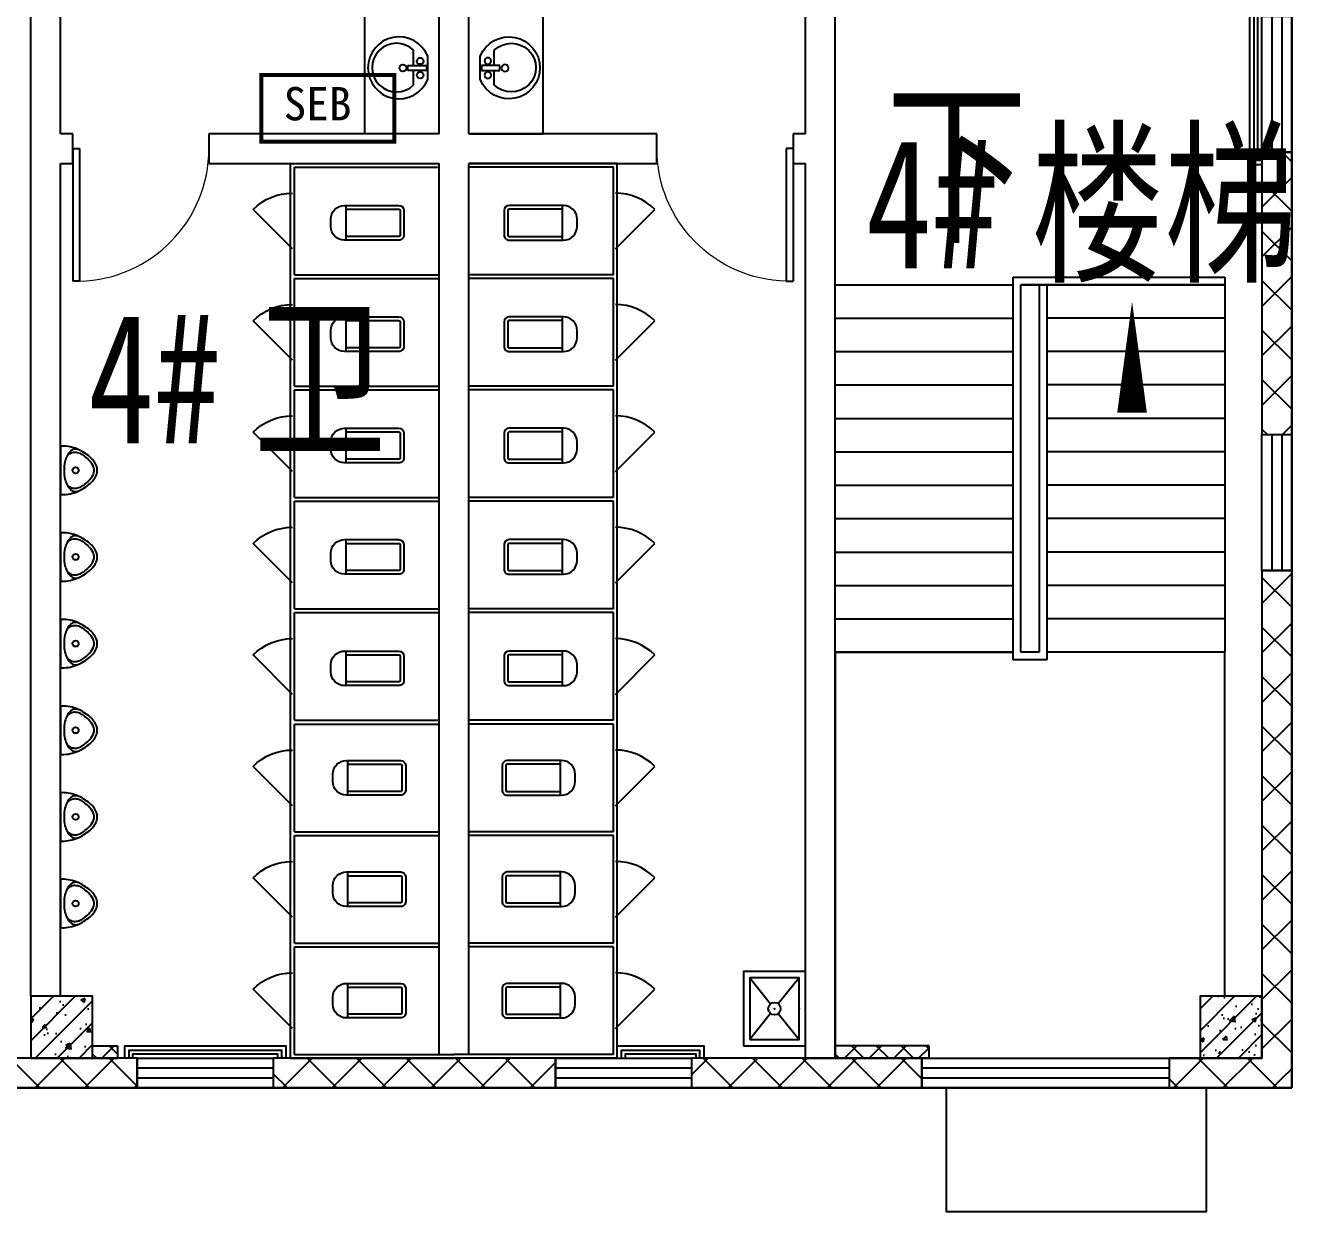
# Model space of a CAD drawing. Header units: millimetres. Extents: x -633009578 to 5705885, y -633235091 to 2571734.
# Drawn here: x 4184775 to 4195009, y 1854760 to 1864345 of the extents above; entities that cross this region are included whole.
import ezdxf

# ---------------------------------------------------------------- set-up
doc = ezdxf.new("R2010")
doc.units = ezdxf.units.MM
doc.header["$LTSCALE"] = 1000
doc.header["$MEASUREMENT"] = 0
doc.layers.get('0').update_dxf_attribs({"color": 9})
for name, color, linetype in [('A-COLUM(柱)', 255, 'Continuous'), ('A-DOOR(门）', 4, 'Continuous'), ('A-F-AREA(计算)', 5, 'Continuous'), ('A-FLOR(看线)', 8, 'Continuous'), ('A-HATH(填充)', 8, 'Continuous'), ('A-LM-RAIL(栏杆)', 167, 'Continuous'), ('A-LVTY(厨卫)', 8, 'Continuous'), ('A-STAR(楼梯)', 51, 'Continuous'), ('A-TEXT(房间)', 243, 'Continuous'), ('A-WALL(墙)', 255, 'Continuous'), ('A-WINDOW（窗）', 4, 'Continuous'), ('DIM_SYMB', 3, 'Continuous'), ('PUB_TEXT', 7, 'Continuous'), ('WALL', 9, 'Continuous'), ('设备-箱柜', 3, 'Continuous')]:
    doc.layers.add(name, color=color, linetype=linetype)
doc.styles.add('_TCH', font='simhei.ttf', dxfattribs={"width": 0.75, "bigfont": 'hztxt.shx'})
doc.styles.add('_TCH_DIM', font='simhei.ttf', dxfattribs={"width": 0.8, "bigfont": 'hztxt.shx'})
doc.styles.add('ELEC-DIM', font='simhei.ttf')
doc.styles.add('IDQSTYLE', font='simhei.ttf', dxfattribs={"width": 0.707, "bigfont": 'hztxt.shx'})
pattern_1 = [(45, (1628570.737756166, 677977.5160347573), (-100.0001016555733, 100.0001016555733), []), (135, (1628570.737756166, 677977.5160347573), (-100.0001016555733, -100.0001016555733), [])]
pattern_2 = [(45, (1628670.737756166, 677977.5160347573), (-200.0002033111466, 200.0002033111467), []), (135, (1628670.737756166, 677977.5160347573), (-200.0002033111467, -200.0002033111466), [])]

# ---------------------------------------------------------------- blocks, each defined once
blk = doc.blocks.new('HC001524')
at = {"color": 0, "linetype": 'Continuous', "const_width": 0.3}
blk.add_lwpolyline([(5, 2.5), (-5, 2.5), (-5, -2.5), (5, -2.5)], close=True, dxfattribs=at)
at = {"color": 0, "style": 'IDQSTYLE', "width": 0.7}
for tag, p in [('AF', (-1.5, -1.25)), ('PSFHATT', (7, -2.5))]:
    blk.add_attdef(tag, p, '', height=2.5, dxfattribs=at)
blk = doc.blocks.new('_LV6')
for p, q in [((99.78343880523971, -300), (-99.78343880523971, -300)), ((-139.7834388052397, -340), (-139.7834388052361, -779.6564289797607)), ((-109.7834388052433, -340), (-109.7834388052397, -769.6564289797607)), ((99.78343880524335, -330), (-99.78343880524335, -330)), ((109.7834388052433, -769.6564289797607), (109.7834388052433, -340)), ((139.7834388052433, -779.6564289797607), (139.7834388052397, -340)), ((139.7834388052433, -769.6564289797607), (-139.7834388052397, -769.6564289797607)), ((-29.78343880523607, -889.6564289797607), (29.78343880524335, -889.6564289797607))]:
    blk.add_line(p, q)
for centre, radius, start, end in [((-99.78343880523971, -340), 40, 90, 180.0000000000002), ((99.78343880523971, -340), 40, 2.398081733190338e-13, 90), ((-99.78343880524335, -340), 10, 90, 180.0000000000002), ((99.78343880524335, -340), 10, 0, 90), ((-29.78343880523607, -779.6564289797607), 110, 180, 270), ((29.78343880524335, -779.6564289797607), 110, 270, 0)]:
    blk.add_arc(centre, radius, start, end)
blk = doc.blocks.new('$plan$00000387')
for points in [[(-195.1053413768082, -0.0007896247711869364), (195.1053413768082, 0.0007896247707321891, -0.056281), (192.2349483853259, -62.07158893748328, -0.051243), (175.2703486377404, -125.5748806645047, -0.047086), (143.6831082538288, -189.724628874892, -0.038643), (109.2489721777902, -237.0609902997553, -0.050944), (77.11679163034205, -267.7759659795192, -0.073316), (36.52038586093977, -290.7338367186967, -0.092337), (0.001018339326947171, -297.5362265440604, -0.092337), (-36.51803354920821, -290.7341323159712, -0.073316), (-77.11462417741222, -267.776590178973, -0.050944), (-109.2474259731857, -237.0618745823472, -0.038643), (-143.6819452275654, -189.7257908973352, -0.047086), (-175.269704824098, -125.5762993672297, -0.051243), (-192.2348186147988, -62.07314493917374, -0.056281)], [(0.0004063761161887669, -146.3291454144546, 0.999985), (0.0002089799604618747, -97.55313528460101, 0.999985)]]:
    blk.add_lwpolyline(points, format="xyb", close=True)
for points in [[(-169.3906686580854, -140.1226315288268, -0.078162), (-170.9980199055512, -114.6377667698976, -0.158684), (-159.1263041735847, -87.15485956814655, -0.087457), (-117.404978437914, -53.84085994681891, -0.073385), (-70.49119853318143, -36.56470876068397, -0.051629), (0.0003042701246158686, -29.26612660759247), (0.0003042701246158686, -29.26612660759247, -0.051629), (70.49149449189827, -36.56413818386, -0.073385), (117.4050415866323, -53.83990962471171, -0.087457), (159.1270096202247, -87.15357250312127, -0.158684), (170.9989478331345, -114.6363836417117, -0.078162), (169.3918028553499, -140.1212604160505)], [(117.0630501052547, -53.65384373908455, -0.099174), (138.5356947175851, -84.86577428893679, -0.110283), (144.8304822659725, -118.461657304113, -0.092873), (136.0170142026468, -157.9354627454745, -0.05733), (119.0399966660161, -187.626263302564, -0.037877), (85.37168024390257, -226.8225566132141, -0.072182), (35.33205354717484, -264.1794573646985, -0.124936), (0.001291311165005027, -273.1480356215775), (0.001291311165005027, -273.1480356215775, -0.124936), (-35.32991617790412, -264.1797433356796, -0.072182), (-85.36984427394054, -226.8232476352587, -0.037877), (-119.0384779452529, -187.6272268447183, -0.05733), (-136.0157358103124, -157.9365637070459, -0.092873), (-144.8298950764129, -118.4628296054302, -0.110283), (-138.5353804395845, -84.8668946738876, -0.099174), (-117.0629874684723, -53.65479130090807)]]:
    blk.add_lwpolyline(points, format="xyb")
blk = doc.blocks.new('$lvtry$00000191')
at = {"color": 0}
for p, q in [((-250, -50, 1e-08), (-39.04344047215272, -218.7652476222793, 1e-08)), ((39.04344047215272, -218.7652476222793, 1e-08), (250, -50, 1e-08)), ((-250, -450, 1e-08), (-39.04344047215272, -281.2347523777207, 1e-08)), ((39.04344047215272, -281.2347523777244, 1e-08), (250, -450, 1e-08))]:
    blk.add_line(p, q, dxfattribs=at)
at = {"color": 0, "elevation": 1e-08}
for points in [[(300, -500), (300, 0), (-300, 0), (-300, -500)], [(250, -450), (250, -50), (-250, -50), (-250, -450)]]:
    blk.add_lwpolyline(points, close=True, dxfattribs=at)
at = {"color": 0}
blk.add_circle((0, -250, 1e-08), 50, dxfattribs=at)
for p in [(0, -50, 1e-08), (0, -250, 1e-08)]:
    blk.add_point(p, dxfattribs=at)
blk = doc.blocks.new('$plan$00001628')
for p, q in [((-20.3236661099927, -1.818989403545856e-12), (20.3236661099927, 0)), ((20.3236661099927, 0), (20.3236661099927, -150.0481350782702)), ((-20.3236661099927, -150.0481350782702), (-20.3236661099927, -1.818989403545856e-12)), ((-23.39245275389476, -103.9428290335418), (-143.6423603250569, -103.9428290335418)), ((20.3236661099927, -150.0481350782702), (-20.3236661099927, -150.0481350782702)), ((136.0209855338053, -103.9428290335418), (23.52693074955823, -103.9428290335418))]:
    blk.add_line(p, q)
blk.add_lwpolyline([(-96.62842091566199, 9.318928566552131, 5.110403953654916), (92.21216199610717, 9.318928566550312)], format="xyb", close=True)
for centre, radius in [((-57.16031093435413, -51.98476159802703), 26.67481176936781), ((57.16031093435413, -51.98476159802703), 26.67481176936781), ((0, -190.1098522697775), 27.77136210564822)]:
    blk.add_circle(centre, radius)
blk.add_arc((-3.810687395625791, -242.5466148261803), 196.885515440561, 135.2526700260475, 44.74732997395247)
blk = doc.blocks.new('$DorLib2D$00000114')
at = {"color": 0}
blk.add_line((0.4999999999999964, 3.552713678800501e-15), (-0.2071067811864751, 0.7071067811864857), dxfattribs=at)
blk.add_arc((0.5000000000013856, -1.154631945610163e-12), 1.000000000001696, 135, 180, dxfattribs=at)
blk = doc.blocks.new('$DorLib2D$00000001')
for p, q in [((0.45, 0.9750000000000001), (0.5000000000000002, 0.9750000000000001)), ((0.45, 0), (0.45, 0.9750000000000001)), ((0.5, 0), (0.5, 0.9750000000000001)), ((0.5, 0), (0.45, 0))]:
    blk.add_line(p, q)
at = {"lineweight": 13}
blk.add_arc((0.475, 0), 0.975, 91.4692835813538, 180, dxfattribs=at)
blk = doc.blocks.new('$TCHSYS$WIN2D')
for p, q in [((-0.5, 0.5), (0.5, 0.5)), ((-0.5, 0.5), (-0.4999999999999999, -0.5)), ((0.5, 0.5), (0.4999999999999998, -0.5)), ((0.5, 0.1666666666666666), (-0.5, 0.1666666666666666)), ((0.5, -0.1666666666666667), (-0.5, -0.1666666666666667)), ((-0.4999999999999999, -0.5), (0.5, -0.5))]:
    blk.add_line(p, q)
blk = doc.blocks.new('_FZH')
h = blk.add_hatch()
h.set_pattern_fill('钢筋混凝土', color=256, scale=0.1, style=0)
h.set_pattern_definition([(45, (0, 0), (-0.1767766952966369, 0.1767766952966369), []), (50, (0, 0), (0.7172601826007535, -0.06275213498259512), [0.07500000000000001, -0.8250000000000001]), (355, (0, 0), (-0.138751333613, 0.7521921337000119), [0.06, -0.66]), (100.4514, (0.05977168000000001, -0.00522934), (0.5785093817140216, 0.6894395420609536), [0.06374019, -0.701142112]), (46.1842, (0, 0.2), (1.067241048625645, -0.1655190143290181), [0.1125, -1.2375]), (96.6356, (0.088936745, 0.186206693), (0.9346627055487033, 0.9741178709004418), [0.095610288, -1.051713]), (351.1842, (0, 0.2), (0.9346619451336272, 0.9741186009253247), [0.09000000000000001, -0.9900000000000001]), (21, (0.1, 0.15), (0.5969070521184617, -0.4026188906653388), [0.07500000000000001, -0.8250000000000001]), (326, (0.1, 0.15), (0.2433153319215824, 0.7251500450468529), [0.06, -0.66]), (71.4514, (0.149742233, 0.116448394), (0.84022262858149, 0.3225304967099524), [0.06374019, -0.701142112]), (37.50000000000001, (0, 0), (0.01215985531729062, 0.3328938538313115), [0, -0.652, 0, -0.67, 0, -0.6625000000000001]), (7.499999999999999, (0, 0), (0.2630695374421486, 0.3944117118823603), [0, -0.382, 0, -0.637, 0, -0.2525]), (-32.5, (-0.223, 0), (0.533822436172409, -0.02255487173437976), [0, -0.25, 0, -0.78, 0, -1.035]), (-42.5, (-0.323, 0), (0.5831861693423862, 0.1001049823323177), [0, -0.325, 0, -0.518, 0, -0.735])])
h.paths.add_polyline_path([(-0.5, -0.5), (0.5, -0.5), (0.5, 0.5), (-0.5, 0.5)])
blk.add_lwpolyline([(-0.5, -0.5), (0.5, -0.5), (0.5, 0.5), (-0.5, 0.5)], close=True)

msp = doc.modelspace()

# ---------------------------------------------------------------- hatches: boundary and pattern name
at = {"layer": 'A-HATH(填充)'}
h = msp.add_hatch(dxfattribs=at)
h.set_pattern_fill('多孔材料', color=256, scale=100, style=0)
h.set_pattern_definition(pattern_2)
h.paths.add_polyline_path([(4194769.25659188, 1863319.596925159), (4194769.25659188, 1861039.596923633), (4195009.256591881, 1861039.596923633), (4195009.256591881, 1863319.596925158)])
h = msp.add_hatch(dxfattribs=at)
h.set_pattern_fill('多孔材料', color=256, scale=100, style=0)
h.set_pattern_definition(pattern_2)
h.paths.add_polyline_path([(4195009.256591875, 1855759.596922423), (4195009.256591881, 1859939.596923633), (4194769.25659188, 1859939.596923633), (4194769.256591875, 1855999.596922422)])
h = msp.add_hatch(dxfattribs=at)
h.set_pattern_fill('多孔材料', color=256, scale=50, style=0)
h.set_pattern_definition(pattern_1)
h.paths.add_polyline_path([(4185319.256591891, 1855999.596922424), (4185519.256591844, 1855999.596922424), (4185519.256591844, 1856099.596922424), (4185319.256591891, 1856099.596922424)])
h = msp.add_hatch(dxfattribs=at)
h.set_pattern_fill('多孔材料', color=256, scale=50, style=0)
h.set_pattern_definition(pattern_1)
h.paths.add_polyline_path([(4192079.256591846, 1856099.596922402), (4191319.256591765, 1856099.596922402), (4191319.256591765, 1855999.596922402), (4192079.256591846, 1855999.596922402)])
h = msp.add_hatch(dxfattribs=at)
h.set_pattern_fill('多孔材料', color=256, scale=100, style=0)
h.set_pattern_definition(pattern_2)
h.paths.add_polyline_path([(4183399.256592632, 1855759.596922424), (4185679.256591615, 1855759.596922424), (4185679.256591615, 1855999.596922422), (4183399.256592632, 1855999.596922422)])
h = msp.add_hatch(dxfattribs=at)
h.set_pattern_fill('多孔材料', color=256, scale=100, style=0)
h.set_pattern_definition(pattern_2)
h.paths.add_polyline_path([(4186779.256592124, 1855759.596922424), (4189059.256591615, 1855759.596922424), (4189059.256591615, 1855999.596922422), (4186779.256592124, 1855999.596922422)])
h = msp.add_hatch(dxfattribs=at)
h.set_pattern_fill('多孔材料', color=256, scale=100, style=0)
h.set_pattern_definition(pattern_2)
h.paths.add_polyline_path([(4190159.256591106, 1855759.596922424), (4192019.256592124, 1855759.596922424), (4192019.256592124, 1855999.596922422), (4190159.256591107, 1855999.596922422)])
h = msp.add_hatch(dxfattribs=at)
h.set_pattern_fill('多孔材料', color=256, scale=100, style=0)
h.set_pattern_definition(pattern_2)
h.paths.add_polyline_path([(4194769.256591875, 1855999.596922422), (4194019.256592124, 1855999.596922422), (4194019.256592124, 1855759.596922424), (4195009.256591875, 1855759.596922423)])

# ---------------------------------------------------------------- linework, layer by layer
at = {"layer": 'A-F-AREA(计算)'}
msp.add_lwpolyline([(4060729.234130392, 1991839.59697076), (4195009.234130392, 1991839.59697076), (4195009.234130392, 1855759.59697076), (4060729.234130392, 1855759.59697076)], close=True, dxfattribs=at)
at = {"layer": 'A-FLOR(看线)'}
for points in [[(4194769.256591859, 1864519.596929319), (4194669.256591859, 1864519.596929319), (4194669.256591859, 1863219.596929281), (4194769.256591841, 1863219.596929281)], [(4185579.256587377, 1855999.596922433), (4185579.256587377, 1856099.596922433), (4186879.256587415, 1856099.596922433), (4186879.256587415, 1855999.596922451)], [(4189559.256591351, 1855999.596922169), (4189559.256591351, 1856099.596922169), (4190259.256586676, 1856099.596922433), (4190259.256586676, 1855999.596922451)], [(4194319.256592119, 1855759.596922379), (4194319.257086201, 1854759.59692239), (4192219.256097859, 1854759.596922379), (4192219.256591941, 1855759.596922379)]]:
    msp.add_lwpolyline(points, dxfattribs=at)
at = {"layer": 'A-LM-RAIL(栏杆)'}
for points in [[(4194769.256591859, 1864484.596929319), (4194704.256591859, 1864484.596929319), (4194704.256591859, 1863254.596929281), (4194769.256591841, 1863254.596929281)], [(4194769.256591859, 1864454.596929319), (4194734.256591859, 1864454.596929319), (4194734.256591859, 1863284.596929281), (4194769.256591841, 1863284.596929281)], [(4185614.256587377, 1855999.596922433), (4185614.256587377, 1856064.596922433), (4186844.256587415, 1856064.596922433), (4186844.256587415, 1855999.596922451)], [(4189594.256591351, 1855999.596922169), (4189594.256591351, 1856064.596922169), (4190224.256586676, 1856064.596922433), (4190224.256586676, 1855999.596922451)], [(4185644.256587377, 1855999.596922433), (4185644.256587377, 1856034.596922433), (4186814.256587415, 1856034.596922433), (4186814.256587415, 1855999.596922451)], [(4189624.256591351, 1855999.596922169), (4189624.256591351, 1856034.596922169), (4190194.256586676, 1856034.596922433), (4190194.256586676, 1855999.596922451)]]:
    msp.add_lwpolyline(points, dxfattribs=at)
at = {"layer": 'A-LVTY(厨卫)'}
for p, q in [((4186919.256591118, 1862314.596922413), (4186919.256591368, 1863229.596922425)), ((4186919.256591368, 1863229.596922425), (4188119.256590848, 1863229.596922421)), ((4189559.25659132, 1863229.596922262), (4188359.256592575, 1863229.596922258)), ((4189559.256591298, 1862314.596922413), (4189559.25659132, 1863229.596922262)), ((4186949.256591364, 1862329.59692211), (4186949.256591367, 1863199.596922427)), ((4186949.256591367, 1863199.596922427), (4188119.256590848, 1863199.596922423)), ((4189529.256591321, 1863199.596922264), (4188359.256592575, 1863199.59692226)), ((4189529.256591324, 1862329.596922321), (4189529.256591321, 1863199.596922264)), ((4186919.256591115, 1861414.596922094), (4186919.256591119, 1862314.596922094)), ((4186949.256591364, 1862329.59692211), (4188119.256590848, 1862329.596922106)), ((4186949.256590817, 1861429.596922169), (4186949.256590821, 1862299.596922112)), ((4186949.256590821, 1862299.596922112), (4188119.256590848, 1862299.596922108)), ((4189529.256591324, 1862329.596922321), (4188359.256591306, 1862329.596922317)), ((4189529.256591324, 1862299.596922323), (4188359.256591306, 1862299.596922319)), ((4189529.256591327, 1861429.596922381), (4189529.256591324, 1862299.596922323)), ((4189559.256591295, 1861414.596922094), (4189559.256591291, 1862314.596922094)), ((4186919.256591105, 1860514.596922153), (4186919.256591109, 1861414.596922153)), ((4186949.256590817, 1861429.596922169), (4188119.256591049, 1861429.596922165)), ((4186949.256591356, 1860529.596922228), (4186949.25659136, 1861399.596922171)), ((4186949.25659136, 1861399.596922171), (4188119.256591049, 1861399.596922167)), ((4189529.256591327, 1861429.596922381), (4188359.256591066, 1861429.596922377)), ((4189529.256591327, 1861399.596922009), (4188359.256591066, 1861399.596922005)), ((4189529.256591331, 1860529.596922067), (4189529.256591327, 1861399.596922009)), ((4189559.256591285, 1860514.596922153), (4189559.256591281, 1861414.596922153)), ((4186919.256591109, 1859614.596922213), (4186919.256591112, 1860514.596922213)), ((4186949.256591356, 1860529.596922228), (4188119.256591049, 1860529.596922224)), ((4186949.256591353, 1859629.596922287), (4186949.256591356, 1860499.59692223)), ((4186949.256591356, 1860499.59692223), (4188119.256591049, 1860499.596922226)), ((4189529.256591331, 1860529.596922067), (4188359.256591344, 1860529.596922063)), ((4189529.256591331, 1860499.596922069), (4188359.256591344, 1860499.596922064)), ((4189529.256591335, 1859629.596922126), (4189529.256591331, 1860499.596922069)), ((4189559.256591288, 1859614.596922213), (4189559.256591285, 1860514.596922213)), ((4186949.256591353, 1859629.596922287), (4188119.256590801, 1859629.596922283)), ((4189529.256591335, 1859629.596922126), (4188359.256591344, 1859629.596922122)), ((4186919.256591109, 1858714.596922213), (4186919.256591112, 1859614.596922213)), ((4186949.256590806, 1858729.596922343), (4186949.25659081, 1859599.59692229)), ((4186949.25659081, 1859599.59692229), (4188119.256590801, 1859599.596922285)), ((4189529.256590793, 1859599.596922128), (4188359.256591344, 1859599.596922124)), ((4189529.256590797, 1858729.596922183), (4189529.256590793, 1859599.596922128)), ((4189559.256591288, 1858714.596922213), (4189559.256591285, 1859614.596922213)), ((4186919.256591109, 1857814.596922213), (4186919.256591112, 1858714.596922213)), ((4186949.256590806, 1858729.596922343), (4188119.256590801, 1858729.596922339)), ((4186949.256591344, 1857829.596922405), (4186949.256591348, 1858699.596921971)), ((4186949.256591348, 1858699.596921971), (4188119.256590801, 1858699.596921967)), ((4189529.256590797, 1858729.596922183), (4188359.256591344, 1858729.596922179)), ((4189529.25659134, 1858699.596922185), (4188359.256591344, 1858699.596922181)), ((4189529.256591343, 1857829.596922245), (4189529.25659134, 1858699.596922185)), ((4189559.256591288, 1857814.596922213), (4189559.256591285, 1858714.596922213)), ((4186919.256591105, 1856914.596922213), (4186919.256591109, 1857814.596922213)), ((4186949.256591344, 1857829.596922405), (4188119.256591344, 1857829.596922401)), ((4186949.256591341, 1856929.596922095), (4186949.256591344, 1857799.596922407)), ((4186949.256591344, 1857799.596922407), (4188119.256591344, 1857799.596922403)), ((4189529.256591343, 1857829.596922245), (4188359.256591344, 1857829.596922241)), ((4189529.256591343, 1857799.596921873), (4188359.256591344, 1857799.596921869)), ((4189529.256591347, 1856929.59692231), (4189529.256591343, 1857799.596921873)), ((4189559.256591292, 1856914.596922213), (4189559.256591288, 1857814.596922213)), ((4186919.256590795, 1855999.596922073), (4186919.256591104, 1856914.596922213)), ((4186949.256591341, 1856929.596922095), (4188119.256591344, 1856929.596922091)), ((4186949.256590798, 1856899.596922097), (4188119.256591344, 1856899.596922093)), ((4186949.256590795, 1856029.596922071), (4186949.256590798, 1856899.596922097)), ((4189529.256591347, 1856929.59692231), (4188359.256591343, 1856929.596922305)), ((4189529.256591347, 1856899.596922312), (4188359.256591343, 1856899.596922308)), ((4189529.256591351, 1856029.596922375), (4189529.256591347, 1856899.596922312)), ((4189559.256590808, 1855999.596922377), (4189559.256591288, 1856914.596922213)), ((4186919.256590795, 1855999.596922073), (4188239.256591198, 1855999.596922208)), ((4186949.256590795, 1856029.596922071), (4188239.256591198, 1856029.596922208)), ((4189529.256591351, 1856029.596922375), (4188239.256591198, 1856029.596922208)), ((4189559.256590808, 1855999.596922377), (4188239.256591198, 1855999.596922208))]:
    msp.add_line(p, q, dxfattribs=at)
for points in [[(4188119.25659108, 1863469.596922537), (4187519.256591064, 1863469.596922537), (4187519.256591099, 1865229.596922496), (4188119.256591114, 1865229.596922496)], [(4188359.256591315, 1863469.596922537), (4188959.256591331, 1863469.596922537), (4188959.256591166, 1865229.596922496), (4188359.256591151, 1865229.596922496)]]:
    msp.add_lwpolyline(points, dxfattribs=at)
at = {"layer": 'A-STAR(楼梯)'}
for p, q in [((4192759.256591736, 1859219.596922034), (4192759.256591736, 1862309.596922615)), ((4192759.256591736, 1862309.596922615), (4194469.256591854, 1862309.596922416)), ((4194469.256591854, 1862309.596922416), (4194469.256591854, 1862249.596922416)), ((4191319.256591854, 1859279.596922416), (4191319.256591854, 1862249.596922416)), ((4191319.256591854, 1862249.596922416), (4192759.256591623, 1862249.596922127)), ((4192819.256591854, 1859279.596922416), (4192819.256591854, 1862249.596922416)), ((4192819.256591897, 1859279.596922034), (4192819.256591897, 1862249.596922325)), ((4192819.256591897, 1862249.596922325), (4194469.256591854, 1862249.596922416)), ((4192969.256591854, 1862249.596922416), (4192819.256591854, 1862249.596922416)), ((4192969.256591854, 1862249.596922416), (4192969.256591821, 1859670.749324712)), ((4193029.256591928, 1862249.596922453), (4192969.256591854, 1862249.596922416)), ((4192969.256591854, 1862249.596922416), (4192969.256591778, 1859279.596922034)), ((4193029.256591854, 1862249.596922416), (4192969.256591854, 1862249.596922416)), ((4194469.256591854, 1862249.596922416), (4193029.256591928, 1862249.596922453)), ((4193029.256591854, 1862249.596922416), (4193029.25659194, 1859219.596922034)), ((4194469.256591854, 1862249.596922416), (4194469.256591854, 1859279.596922416)), ((4191319.256591854, 1861979.596922416), (4192759.256591623, 1861979.596922453)), ((4194469.256591854, 1861979.596922416), (4193029.256591936, 1861979.596922453)), ((4191319.256591854, 1861709.596922416), (4192759.256591623, 1861709.596922453)), ((4194469.256591854, 1861709.596922416), (4193029.256591943, 1861709.596922453)), ((4191319.256591854, 1861439.596922416), (4192759.256591623, 1861439.596922453)), ((4194469.256591854, 1861439.596922416), (4193029.256591951, 1861439.596922453)), ((4191319.256591854, 1861169.596922416), (4192759.256591623, 1861169.596922453)), ((4194469.256591854, 1861169.596922416), (4193029.256591959, 1861169.596922453)), ((4191319.256591854, 1860899.596922416), (4192759.256591623, 1860899.596922453)), ((4194469.256591854, 1860899.596922416), (4193029.256591966, 1860899.596922453)), ((4191319.256591854, 1860629.596922416), (4192759.256591623, 1860629.596922453)), ((4194469.256591854, 1860629.596922416), (4193029.256591974, 1860629.596922453)), ((4191319.256591854, 1860359.596922416), (4192759.256591623, 1860359.596922453)), ((4194469.256591854, 1860359.596922416), (4193029.256591981, 1860359.596922127)), ((4191319.256591854, 1860089.596922416), (4192759.256591623, 1860089.596922127)), ((4194469.256591854, 1860089.596922416), (4193029.256591989, 1860089.596922453)), ((4191319.256591854, 1859819.596922416), (4192759.256591623, 1859819.596922453)), ((4194469.256591854, 1859819.596922416), (4193029.256591997, 1859819.596922453)), ((4192969.256591821, 1859670.749324712), (4192969.256591854, 1859279.596922416)), ((4191319.256591854, 1859549.596922416), (4192759.256591623, 1859549.596922453)), ((4194469.256591854, 1859549.596922416), (4193029.256592005, 1859549.596922453)), ((4191319.256591854, 1859279.596922416), (4192759.256591623, 1859279.596922453)), ((4191319.256591854, 1859279.596922416), (4191319.256591854, 1855999.596922416)), ((4192759.256591623, 1859279.596922624), (4191319.256591854, 1859279.596922416)), ((4193029.25659194, 1859219.596922034), (4192759.256591736, 1859219.596922034)), ((4192969.256591778, 1859279.596922034), (4192819.256591897, 1859279.596922034)), ((4192969.25659181, 1859279.596922499), (4192819.256589941, 1859279.596922603)), ((4194469.256591854, 1859279.596922416), (4193029.256592012, 1859279.596922453)), ((4194469.256591854, 1859279.596922416), (4193029.256592012, 1859279.596922499)), ((4194469.256591913, 1856499.596922453), (4194469.256591854, 1859279.596922416)), ((4191319.256591854, 1855999.596922416), (4194269.256592103, 1855999.596922344))]:
    msp.add_line(p, q, dxfattribs=at)
at = {"layer": 'A-WALL(墙)'}
for p, q in [((4188119.256591371, 1863469.59692232), (4188119.256591371, 1865229.596922379)), ((4188359.256591362, 1863469.596922175), (4188359.256591362, 1865229.596922353)), ((4191079.256591975, 1863469.596922175), (4191079.256591975, 1865229.596922353)), ((4191319.256591891, 1863349.596922211), (4191319.256591948, 1865109.596922474)), ((4184819.256591877, 1863349.596922211), (4184819.256591815, 1864849.596922453)), ((4185059.256592064, 1863469.59692232), (4185059.256591847, 1864849.596922453)), ((4185159.256592124, 1863469.596922284), (4185059.256592064, 1863469.59692232)), ((4185159.256592124, 1863229.596922276), (4185159.256592124, 1863469.596922284)), ((4188119.256591371, 1863469.59692232), (4186259.256591615, 1863469.596922284)), ((4186259.256591615, 1863469.596922284), (4186259.256591615, 1863229.596922276)), ((4189879.256591107, 1863469.59692219), (4188359.256591362, 1863469.596922175)), ((4189879.256591107, 1863229.596922299), (4189879.256591107, 1863469.59692219)), ((4191079.256591975, 1863469.596922175), (4190979.256591107, 1863469.59692219)), ((4190979.256591107, 1863469.59692219), (4190979.256591107, 1863229.596922299)), ((4184819.256591919, 1856499.596922453), (4184819.256591877, 1863349.596922211)), ((4191319.256591889, 1855999.596922342), (4191319.256591891, 1863349.596922211)), ((4185059.256591855, 1863229.596922271), (4185159.256592124, 1863229.596922276)), ((4185059.256591882, 1856499.596922453), (4185059.256591855, 1863229.596922271)), ((4186259.256591615, 1863229.596922276), (4188119.256592225, 1863229.596922271)), ((4188119.256591198, 1863214.596922408), (4188119.256592225, 1863229.596922271)), ((4188119.256591198, 1862314.596922089), (4188119.256591198, 1863214.596922408)), ((4188359.256591198, 1863214.596922408), (4188359.256592575, 1863229.596922175)), ((4188359.256592575, 1863229.596922175), (4189879.256591107, 1863229.596922299)), ((4188359.256591198, 1862314.596922089), (4188359.256591198, 1863214.596922408)), ((4190979.256591107, 1863229.596922299), (4191079.256591865, 1863229.596922175)), ((4191079.256591889, 1855999.596922342), (4191079.256591865, 1863229.596922175)), ((4188119.256591198, 1861414.596922149), (4188119.256591198, 1862314.596922089)), ((4188359.256591198, 1861414.596922149), (4188359.256591198, 1862314.596922089)), ((4188119.256591198, 1860514.596922208), (4188119.256591198, 1861414.596922149)), ((4188359.256591198, 1860514.596922208), (4188359.256591198, 1861414.596922149)), ((4188119.256591198, 1859614.596922208), (4188119.256591198, 1860514.596922208)), ((4188359.256591198, 1859614.596922208), (4188359.256591198, 1860514.596922208)), ((4188119.256591198, 1858714.596922208), (4188119.256591198, 1859614.596922208)), ((4188359.256591198, 1858714.596922208), (4188359.256591198, 1859614.596922208)), ((4188119.256591198, 1857814.596922208), (4188119.256591198, 1858714.596922208)), ((4188359.256591198, 1857814.596922208), (4188359.256591198, 1858714.596922208)), ((4188119.256591198, 1856914.596922208), (4188119.256591198, 1857814.596922208)), ((4188359.256591198, 1856914.596922208), (4188359.256591198, 1857814.596922208)), ((4188119.256591344, 1856029.596922369), (4188119.256591198, 1856914.596922208)), ((4188359.256591343, 1856029.59692237), (4188359.256591198, 1856914.596922208)), ((4185319.256591891, 1856099.596922424), (4185519.256591844, 1856099.596922424)), ((4185519.256591844, 1856099.596922424), (4185519.256591844, 1855999.596922424)), ((4192079.256591846, 1856099.596922402), (4191319.256591765, 1856099.596922402)), ((4191319.256591765, 1855999.596922402), (4191319.256591765, 1856099.596922402)), ((4192079.256591846, 1855999.596922402), (4192079.256591846, 1856099.596922402)), ((4185319.256591891, 1855999.596922424), (4185519.256591844, 1855999.596922424)), ((4191079.256591889, 1855999.596922342), (4191319.256591889, 1855999.596922342)), ((4192079.256591846, 1855999.596922402), (4191319.256591765, 1855999.596922402))]:
    msp.add_line(p, q, dxfattribs=at)
at = {"layer": 'DIM_SYMB'}
msp.add_lwpolyline([(4192069.256591854, 1862384.596922416, 0, 0, 0), (4192069.256591854, 1857639.596922416, 0, 0, 0), (4193719.256591854, 1857639.596922416, 0, 0, 0), (4193719.256591854, 1862114.596922416, 0, 240.0000000000001, 0), (4193719.256591854, 1861214.596922416, 0, 0, 0)], format="xyseb", dxfattribs=at)
at = {"layer": 'WALL'}
for p, q in [((4194769.25659188, 1863319.596925159), (4194769.25659188, 1861039.596923633)), ((4195009.256591881, 1863319.596925158), (4194769.25659188, 1863319.596925159)), ((4195009.256591881, 1861039.596923633), (4195009.256591881, 1863319.596925158)), ((4194769.25659188, 1861039.596923633), (4195009.256591881, 1861039.596923633)), ((4195009.256591881, 1859939.596923633), (4194769.25659188, 1859939.596923633)), ((4194769.25659188, 1859939.596923633), (4194769.256591875, 1855999.596922422)), ((4195009.256591875, 1855759.596922423), (4195009.256591881, 1859939.596923633)), ((4185679.256591615, 1855999.596922422), (4183399.256592632, 1855999.596922422)), ((4185679.256591615, 1855759.596922424), (4185679.256591615, 1855999.596922422)), ((4189059.256591615, 1855999.596922422), (4186779.256592124, 1855999.596922422)), ((4186779.256592124, 1855999.596922422), (4186779.256592124, 1855759.596922424)), ((4189059.256591615, 1855759.596922424), (4189059.256591615, 1855999.596922422)), ((4192019.256592124, 1855999.596922422), (4190159.256591107, 1855999.596922422)), ((4190159.256591107, 1855999.596922422), (4190159.256591106, 1855759.596922424)), ((4192019.256592124, 1855759.596922424), (4192019.256592124, 1855999.596922422)), ((4194769.256591875, 1855999.596922422), (4194019.256592124, 1855999.596922422)), ((4194019.256592124, 1855999.596922422), (4194019.256592124, 1855759.596922424)), ((4183399.256592632, 1855759.596922424), (4185679.256591615, 1855759.596922424)), ((4186779.256592124, 1855759.596922424), (4189059.256591615, 1855759.596922424)), ((4190159.256591106, 1855759.596922424), (4192019.256592124, 1855759.596922424)), ((4194019.256592124, 1855759.596922424), (4195009.256591875, 1855759.596922423))]:
    msp.add_line(p, q, dxfattribs=at)

# ---------------------------------------------------------------- block references
at = {"layer": 'A-COLUM(柱)', "xscale": 500, "yscale": 500, "zscale": 500}
for p in [(4185069.256591891, 1856249.596922422), (4194519.256591891, 1856249.596922423)]:
    msp.add_blockref('_FZH', p, dxfattribs=at)
at = {"layer": 'A-DOOR(门）', "xscale": 1100, "yscale": 1100, "zscale": 1100, "rotation": 180}
msp.add_blockref('$DorLib2D$00000001', (4185709.256591854, 1863349.596922211), dxfattribs=at)
at = {"layer": 'A-DOOR(门）', "extrusion": (0, 0, -1), "xscale": 1100, "yscale": 1100, "zscale": 1100, "rotation": 180}
msp.add_blockref('$DorLib2D$00000001', (-4190429.256591198, 1863349.596922211), dxfattribs=at)
at = {"layer": 'A-LVTY(厨卫)'}
for name, p, rotation in [('$plan$00001628', (4188017.468391141, 1863999.596922195), 270), ('_LV6', (4188344.255608204, 1862749.596922356), 89.99999999999997), ('_LV6', (4188344.255608201, 1861849.596922037), 89.99999999999997), ('_LV6', (4188344.255608191, 1860949.596922097), 89.99999999999997), ('_LV6', (4188344.255608195, 1860049.596922156), 89.99999999999997), ('_LV6', (4188344.255608195, 1859149.596922156), 89.99999999999997), ('_LV6', (4188329.255608243, 1858264.596922108), 89.99999999999997), ('_LV6', (4188329.255608247, 1857364.596922108), 89.99999999999997), ('$lvtry$00000191', (4191079.256591174, 1856399.596922186, -1e-08), 270.0000000000001), ('_LV6', (4188329.255608247, 1856464.596922108), 89.99999999999997)]:
    msp.add_blockref(name, p, dxfattribs=dict(at, rotation=rotation))
at = {"layer": 'A-LVTY(厨卫)', "xscale": -1}
for name, p, rotation in [('$plan$00001628', (4188461.044791337, 1863999.596922195), 89.99999999999999), ('_LV6', (4188134.257574211, 1862749.596922356), 270.0000000000001), ('_LV6', (4188134.257574208, 1861849.596922037), 270.0000000000001), ('_LV6', (4188134.257574198, 1860949.596922097), 270.0000000000001), ('$plan$00000387', (4185059.255802281, 1860749.596864064), 89.99999999999999), ('$plan$00000387', (4185059.255802281, 1860049.596864064), 89.99999999999999), ('_LV6', (4188134.257574202, 1860049.596922156), 270.0000000000001), ('$plan$00000387', (4185059.255802281, 1859349.596864064), 89.99999999999999), ('_LV6', (4188134.257574202, 1859149.596922156), 270.0000000000001), ('$plan$00000387', (4185059.255802281, 1858649.596864064), 89.99999999999999), ('_LV6', (4188149.257574153, 1858264.596922108), 270.0000000000001), ('$plan$00000387', (4185059.255802281, 1857949.596864064), 89.99999999999999), ('_LV6', (4188149.257574149, 1857364.596922108), 270.0000000000001), ('$plan$00000387', (4185059.255802281, 1857249.596864064), 89.99999999999999), ('_LV6', (4188149.257574146, 1856464.596922108), 270.0000000000001)]:
    msp.add_blockref(name, p, dxfattribs=dict(at, rotation=rotation))
at = {"layer": 'A-LVTY(厨卫)', "yscale": 450, "zscale": 100}
for p, xscale, rotation in [((4186934.25659112, 1862764.596922413), -450, 90.00000000021488), ((4189544.256591296, 1862764.596922413), 450, 270.0000000002148), ((4186934.256591117, 1861864.596922094), -450, 90.00000000021488), ((4189544.256591293, 1861864.596922094), 450, 270.0000000002148), ((4186934.256591107, 1860964.596922153), -450, 90.00000000021488), ((4189544.256591283, 1860964.596922153), 450, 270.0000000002148), ((4186934.25659111, 1860064.596922213), -450, 90.00000000021488), ((4189544.256591287, 1860064.596922213), 450, 270.0000000002148), ((4186934.25659111, 1859164.596922213), -450, 90.00000000021488), ((4189544.256591287, 1859164.596922213), 450, 270.0000000002148), ((4186934.256591107, 1858264.596922212), -450, 90.00000000021488), ((4189544.256591289, 1858264.596922212), 450, 270.0000000002148), ((4186934.256591103, 1857364.596922212), -450, 90.00000000021488), ((4189544.256591293, 1857364.596922212), 450, 270.0000000002148), ((4186934.256591099, 1856464.596922212), -450, 90.00000000021488), ((4189544.256591293, 1856464.596922212), 450, 270.0000000002148)]:
    msp.add_blockref('$DorLib2D$00000114', p, dxfattribs=dict(at, xscale=xscale, rotation=rotation))
at = {"layer": 'A-WINDOW（窗）', "extrusion": (0, 0, -1), "xscale": -1100, "yscale": 240, "zscale": 1100, "rotation": 270}
for p in [(-4194889.256591875, 1863869.596924749), (-4194889.256591875, 1860489.596924013)]:
    msp.add_blockref('$TCHSYS$WIN2D', p, dxfattribs=at)
at = {"layer": 'A-WINDOW（窗）', "yscale": 240, "rotation": 359.9999999999986}
for p, xscale, zscale in [((4186229.256591946, 1855879.596922423), 1100, 1100), ((4189609.256591252, 1855879.596922423), 1100, 1100), ((4193019.256591893, 1855879.596922423), 1999.999999996508, 1999.999999996508)]:
    msp.add_blockref('$TCHSYS$WIN2D', p, dxfattribs=dict(at, xscale=xscale, zscale=zscale))
at = {"layer": '设备-箱柜'}
ref = msp.add_blockref('HC001524', (4187219.4, 1863675), dxfattribs=dict(at, xscale=-107.52, yscale=107.52, zscale=107.52, rotation=180))
ref.add_attrib('AF', 'SEB', (4186862.587851953, 1863577.486941427), dxfattribs={"layer": '0', "color": 0, "height": 268.8, "style": 'ELEC-DIM'})

# ---------------------------------------------------------------- texts
at = {"layer": 'A-TEXT(房间)', "style": '_TCH', "width": 0.75}
for s, p in [('楼梯', (4192905.356118761, 1862380.362096706)), ('4#', (4191566.606118761, 1862380.362096706)), ('4#', (4185281.074081963, 1860968.132796138)), ('卫', (4186619.824081963, 1860968.132796138))]:
    msp.add_text(s, height=1050, dxfattribs=at).set_placement(p)
at = {"layer": 'PUB_TEXT', "style": '_TCH_DIM', "width": 0.8}
msp.add_text('下', height=1050, dxfattribs=at).set_placement((4191728.626670594, 1862699.596922416))

doc.saveas('drawing.dxf')
